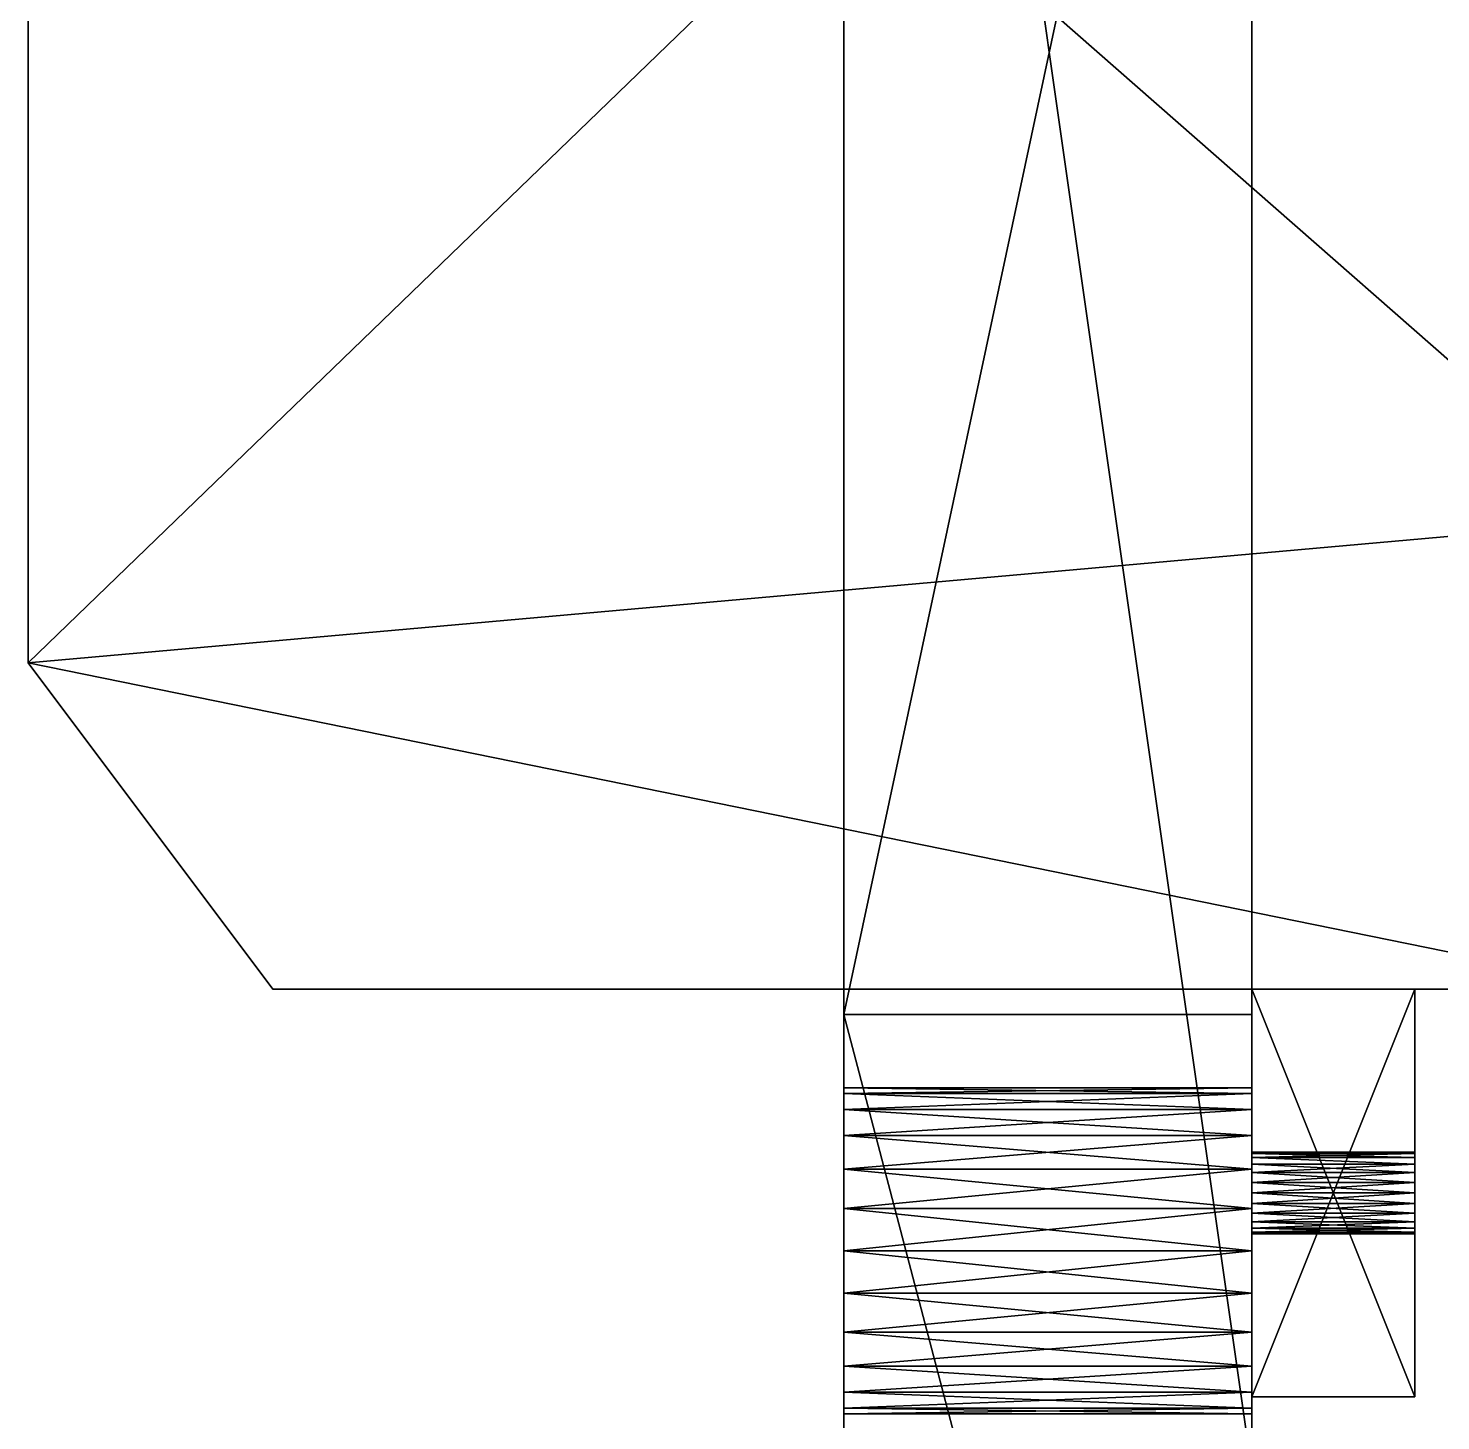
# Model space of a CAD drawing. Extents: x -57 to 38, y -43 to 121.
# Drawn here: x -56.72 to -39.4, y 86.4 to 103.48 of the extents above; entities that cross this region are included whole.
import ezdxf

# ---------------------------------------------------------------- set-up
doc = ezdxf.new("R2010")
doc.units = 0
doc.header["$LTSCALE"] = 25.4
doc.layers.get('0').update_dxf_attribs({"color": 13, "linetype": 'CONTINUOUS'})

# ---------------------------------------------------------------- blocks, each defined once
blk = doc.blocks.new('SERVO_MOTOR')
at = {"color": 0}
for p, q in [((9.35, 22.45, 28), (12, 22.45, 28)), ((9.35, 22.45, 28), (12, 22.45, 28)), ((12, 22.45, 33), (14, 22.45, 33)), ((12, 10.95, 33), (12, 22.45, 33)), ((12, 10.95, 28), (12, 22.45, 28)), ((12, 10.95, 33), (12, 22.45, 33)), ((12, 22.45, 28), (12, 22.45, 33)), ((12, 10.95, 28), (12, 22.45, 28)), ((12, 22.45, 28), (12, 22.45, 33)), ((12, 22.45, 33), (14, 22.45, 33)), ((14, 22.45, 28), (14, 22.45, 33)), ((14, 22.45, 33), (14, 10.95, 33)), ((14, 22.45, 28), (14, 10.95, 28)), ((14, 22.45, 33), (14, 10.95, 33)), ((14, 22.45, 28), (26, 22.45, 28)), ((14, 22.45, 28), (14, 10.95, 28)), ((14, 22.45, 28), (14, 22.45, 33)), ((14, 22.45, 28), (26, 22.45, 28)), ((26, 10.95, 28), (26, 22.45, 28)), ((26, 22.45, 28), (29, 22.45, 24)), ((26, 22.45, 28), (29, 22.45, 24)), ((26, 10.95, 28), (26, 22.45, 28)), ((29, 22.45, 24), (29, 22.45, 5)), ((29, 10.95, 24), (29, 22.45, 24)), ((29, 22.45, 24), (29, 22.45, 5)), ((29, 10.95, 24), (29, 22.45, 24)), ((14, 17.2, 30.5), (12, 17.2, 30.5)), ((14, 17.2, 30.5), (12, 17.2, 30.5)), ((14, 17.183, 30.629), (12, 17.183, 30.629)), ((14, 17.183, 30.371), (12, 17.183, 30.371)), ((14, 17.183, 30.371), (12, 17.183, 30.371)), ((14, 17.183, 30.629), (12, 17.183, 30.629)), ((14, 17.133, 30.25), (12, 17.133, 30.25)), ((14, 17.133, 30.75), (12, 17.133, 30.75)), ((14, 17.133, 30.75), (12, 17.133, 30.75)), ((14, 17.133, 30.25), (12, 17.133, 30.25)), ((14, 17.054, 30.146), (12, 17.054, 30.146)), ((14, 17.054, 30.854), (12, 17.054, 30.854)), ((14, 17.054, 30.854), (12, 17.054, 30.854)), ((14, 17.054, 30.146), (12, 17.054, 30.146)), ((14, 16.95, 30.933), (12, 16.95, 30.933)), ((14, 16.95, 30.933), (12, 16.95, 30.933)), ((14, 16.95, 30.067), (12, 16.95, 30.067)), ((14, 16.95, 30.067), (12, 16.95, 30.067)), ((14, 16.829, 30.983), (12, 16.829, 30.983)), ((14, 16.829, 30.017), (12, 16.829, 30.017)), ((14, 16.829, 30.017), (12, 16.829, 30.017)), ((14, 16.829, 30.983), (12, 16.829, 30.983)), ((14, 16.7, 30), (12, 16.7, 30)), ((14, 16.7, 30), (12, 16.7, 30)), ((14, 16.7, 31), (12, 16.7, 31)), ((14, 16.7, 31), (12, 16.7, 31)), ((14, 16.571, 30.017), (12, 16.571, 30.017)), ((14, 16.571, 30.017), (12, 16.571, 30.017)), ((14, 16.571, 30.983), (12, 16.571, 30.983)), ((14, 16.571, 30.983), (12, 16.571, 30.983)), ((14, 16.45, 30.067), (12, 16.45, 30.067)), ((14, 16.45, 30.067), (12, 16.45, 30.067)), ((14, 16.45, 30.933), (12, 16.45, 30.933)), ((14, 16.45, 30.933), (12, 16.45, 30.933)), ((14, 16.346, 30.854), (12, 16.346, 30.854)), ((14, 16.346, 30.146), (12, 16.346, 30.146)), ((14, 16.346, 30.146), (12, 16.346, 30.146)), ((14, 16.346, 30.854), (12, 16.346, 30.854)), ((14, 16.267, 30.75), (12, 16.267, 30.75)), ((14, 16.267, 30.75), (12, 16.267, 30.75)), ((14, 16.267, 30.25), (12, 16.267, 30.25)), ((14, 16.267, 30.25), (12, 16.267, 30.25)), ((14, 16.217, 30.629), (12, 16.217, 30.629)), ((14, 16.217, 30.371), (12, 16.217, 30.371)), ((14, 16.217, 30.371), (12, 16.217, 30.371)), ((14, 16.217, 30.629), (12, 16.217, 30.629)), ((14, 16.2, 30.5), (12, 16.2, 30.5)), ((14, 16.2, 30.5), (12, 16.2, 30.5)), ((12, 10.95, 28), (9.35, 10.95, 28)), ((12, 10.95, 28), (9.35, 10.95, 28)), ((14, 10.95, 33), (12, 10.95, 33)), ((12, 10.95, 28), (12, 10.95, 33)), ((14, 10.95, 33), (12, 10.95, 33)), ((12, 10.95, 28), (12, 10.95, 33)), ((14, 10.95, 28), (14, 10.95, 33)), ((26, 10.95, 28), (14, 10.95, 28)), ((26, 10.95, 28), (14, 10.95, 28)), ((14, 10.95, 28), (14, 10.95, 33)), ((26, 10.95, 28), (29, 10.95, 24)), ((26, 10.95, 28), (29, 10.95, 24)), ((29, 10.95, 24), (29, 10.95, 5)), ((29, 10.95, 24), (29, 10.95, 5))]:
    blk.add_line(p, q, dxfattribs=at)
at = {"color": 250, "extrusion": (-1, 1.80478e-13, 0)}
blk.add_circle((-16.7, 30.5, -14), 0.5, dxfattribs=at)
blk.add_circle((-16.7, 30.5, -14), 0.5, dxfattribs=at)
blk.add_circle((-16.7, 30.5, -14), 0.5, dxfattribs=at)
blk.add_circle((-16.7, 30.5, -14), 0.5, dxfattribs=at)
blk.add_circle((-16.7, 30.5, -14), 0.5, dxfattribs=at)
blk.add_circle((-16.7, 30.5, -14), 0.5, dxfattribs=at)
blk.add_circle((-16.7, 30.5, -14), 0.5, dxfattribs=at)
blk.add_circle((-16.7, 30.5, -14), 0.5, dxfattribs=at)
blk.add_circle((-16.7, 30.5, -14), 0.5, dxfattribs=at)
blk.add_circle((-16.7, 30.5, -14), 0.5, dxfattribs=at)
blk.add_circle((-16.7, 30.5, -14), 0.5, dxfattribs=at)
blk.add_circle((-16.7, 30.5, -14), 0.5, dxfattribs=at)
blk.add_circle((-16.7, 30.5, -14), 0.5, dxfattribs=at)
blk.add_circle((-16.7, 30.5, -14), 0.5, dxfattribs=at)
blk.add_circle((-16.7, 30.5, -14), 0.5, dxfattribs=at)
blk.add_circle((-16.7, 30.5, -14), 0.5, dxfattribs=at)
blk.add_circle((-16.7, 30.5, -14), 0.5, dxfattribs=at)
blk.add_circle((-16.7, 30.5, -14), 0.5, dxfattribs=at)
blk.add_circle((-16.7, 30.5, -14), 0.5, dxfattribs=at)
blk.add_circle((-16.7, 30.5, -14), 0.5, dxfattribs=at)
blk.add_circle((-16.7, 30.5, -14), 0.5, dxfattribs=at)
blk.add_circle((-16.7, 30.5, -14), 0.5, dxfattribs=at)
blk.add_circle((-16.7, 30.5, -14), 0.5, dxfattribs=at)
blk.add_circle((-16.7, 30.5, -14), 0.5, dxfattribs=at)
blk.add_circle((-16.7, 30.5, -14), 0.5, dxfattribs=at)
at = {"color": 250, "extrusion": (-1, -1.80478e-13, 0)}
blk.add_arc((-16.7, 30.5, -12), 0.5, 180, 0, dxfattribs=at)
blk.add_arc((-16.7, 30.5, -12), 0.5, 180, 0, dxfattribs=at)
blk.add_arc((-16.7, 30.5, -12), 0.5, 180, 0, dxfattribs=at)
blk.add_arc((-16.7, 30.5, -12), 0.5, 180, 0, dxfattribs=at)
blk.add_arc((-16.7, 30.5, -12), 0.5, 180, 0, dxfattribs=at)
blk.add_arc((-16.7, 30.5, -12), 0.5, 180, 0, dxfattribs=at)
blk.add_arc((-16.7, 30.5, -12), 0.5, 180, 0, dxfattribs=at)
blk.add_arc((-16.7, 30.5, -12), 0.5, 180, 0, dxfattribs=at)
blk.add_arc((-16.7, 30.5, -12), 0.5, 180, 0, dxfattribs=at)
blk.add_arc((-16.7, 30.5, -12), 0.5, 180, 0, dxfattribs=at)
blk.add_arc((-16.7, 30.5, -12), 0.5, 180, 0, dxfattribs=at)
blk.add_arc((-16.7, 30.5, -12), 0.5, 180, 0, dxfattribs=at)
blk.add_arc((-16.7, 30.5, -12), 0.5, 180, 0, dxfattribs=at)
blk.add_arc((-16.7, 30.5, -12), 0.5, 180, 0, dxfattribs=at)
at = {"color": 250, "extrusion": (-1, 0, 0)}
blk.add_arc((-16.7, 30.5, -12), 0.5, 0, 180, dxfattribs=at)
blk.add_arc((-16.7, 30.5, -12), 0.5, 0, 180, dxfattribs=at)
blk.add_arc((-16.7, 30.5, -12), 0.5, 0, 180, dxfattribs=at)
blk.add_arc((-16.7, 30.5, -12), 0.5, 0, 180, dxfattribs=at)
blk.add_arc((-16.7, 30.5, -12), 0.5, 0, 180, dxfattribs=at)
blk.add_arc((-16.7, 30.5, -12), 0.5, 0, 180, dxfattribs=at)
blk.add_arc((-16.7, 30.5, -12), 0.5, 0, 180, dxfattribs=at)
blk.add_arc((-16.7, 30.5, -12), 0.5, 0, 180, dxfattribs=at)
blk.add_arc((-16.7, 30.5, -12), 0.5, 0, 180, dxfattribs=at)
blk.add_arc((-16.7, 30.5, -12), 0.5, 0, 180, dxfattribs=at)
blk.add_arc((-16.7, 30.5, -12), 0.5, 0, 180, dxfattribs=at)
blk.add_arc((-16.7, 30.5, -12), 0.5, 0, 180, dxfattribs=at)
blk.add_arc((-16.7, 30.5, -12), 0.5, 0, 180, dxfattribs=at)
at = {"color": 250}
mesh = blk.add_polyface(dxfattribs=at)
corners = [(12, 10.95, 28), (9.35, 16.7, 28), (9.35, 10.95, 28), (9.35, 22.45, 28), (12, 22.45, 28)]
mesh.append_faces([[corners[k] for k in face] for face in [(0, 1, 2), (3, 0, 4)]], dxfattribs={"vtx0": -1, "color": 250})
mesh.append_faces([[corners[k] for k in face] for face in [(1, 0, 3)]], dxfattribs={"vtx0": -1, "vtx1": -1, "color": 250})
mesh = blk.add_polyface(dxfattribs=at)
corners = [(12, 22.45, 33), (14, 22.45, 28), (12, 22.45, 28), (14, 22.45, 33), (12, 22.45, 5), (14, 22.45), (12, 22.45), (14, 22.45, 5), (9.35, 22.45, 5), (29, 22.45, 5), (9.35, 22.45, 22.25), (29, 22.45, 24), (9.35, 22.45, 28), (26, 22.45, 28)]
mesh.append_faces([[corners[k] for k in face] for face in [(1, 0, 3), (4, 5, 6)]], dxfattribs={"vtx0": -1, "color": 250})
mesh.append_faces([[corners[k] for k in face] for face in [(0, 1, 2), (5, 4, 7), (7, 8, 9), (9, 10, 11), (11, 12, 13), (13, 2, 1)]], dxfattribs={"vtx0": -1, "vtx1": -1, "color": 250})
mesh.append_faces([[corners[k] for k in face] for face in [(7, 4, 8), (9, 8, 10), (11, 10, 12), (13, 12, 2)]], dxfattribs={"vtx0": -1, "vtx2": -1, "color": 250})
mesh = blk.add_polyface(dxfattribs=at)
corners = [(14, 10.95, 33), (12, 22.45, 33), (12, 10.95, 33), (14, 22.45, 33)]
mesh.append_faces([[corners[k] for k in face] for face in [(0, 1, 2), (1, 0, 3)]], dxfattribs={"vtx0": -1, "color": 250})
mesh = blk.add_polyface(dxfattribs=at)
corners = [(12, 10.95, 33), (12, 16.45, 30.933), (12, 10.95, 28), (12, 16.571, 30.983), (12, 22.45, 33), (12, 16.346, 30.854), (12, 16.267, 30.75), (12, 16.217, 30.629), (12, 16.2, 30.5), (12, 16.7, 31), (12, 16.829, 30.983), (12, 16.95, 30.933), (12, 17.054, 30.854), (12, 17.133, 30.75), (12, 17.183, 30.629), (12, 17.2, 30.5), (12, 16.571, 30.017), (12, 22.45, 28), (12, 16.45, 30.067), (12, 16.346, 30.146), (12, 16.267, 30.25), (12, 16.217, 30.371), (12, 16.7, 30), (12, 16.829, 30.017), (12, 16.95, 30.067), (12, 17.054, 30.146), (12, 17.133, 30.25), (12, 17.183, 30.371)]
mesh.append_faces([[corners[k] for k in face] for face in [(0, 1, 2), (1, 0, 3), (3, 4, 9), (9, 4, 10), (10, 4, 11), (11, 4, 12), (12, 4, 13), (13, 4, 14), (14, 4, 15), (2, 16, 17), (16, 2, 18), (18, 2, 19), (19, 2, 20), (20, 2, 21), (21, 2, 8), (17, 15, 4)]], dxfattribs={"vtx0": -1, "vtx1": -1, "color": 250})
mesh.append_faces([[corners[k] for k in face] for face in [(3, 0, 4), (2, 1, 5), (2, 5, 6), (2, 6, 7), (2, 7, 8), (17, 16, 22), (17, 22, 23), (17, 23, 24), (17, 24, 25), (17, 25, 26), (17, 26, 27), (17, 27, 15)]], dxfattribs={"vtx0": -1, "vtx2": -1, "color": 250})
mesh = blk.add_polyface(dxfattribs=at)
corners = [(14, 10.95, 28), (14, 16.45, 30.067), (14, 10.95, 33), (14, 16.571, 30.017), (14, 22.45, 28), (14, 16.346, 30.146), (14, 16.267, 30.25), (14, 16.217, 30.371), (14, 16.2, 30.5), (14, 16.7, 30), (14, 16.829, 30.017), (14, 16.95, 30.067), (14, 17.054, 30.146), (14, 17.133, 30.25), (14, 17.183, 30.371), (14, 17.2, 30.5), (14, 16.571, 30.983), (14, 22.45, 33), (14, 16.45, 30.933), (14, 16.346, 30.854), (14, 16.267, 30.75), (14, 16.217, 30.629), (14, 16.7, 31), (14, 16.829, 30.983), (14, 16.95, 30.933), (14, 17.054, 30.854), (14, 17.133, 30.75), (14, 17.183, 30.629)]
mesh.append_faces([[corners[k] for k in face] for face in [(0, 1, 2), (1, 0, 3), (3, 4, 9), (9, 4, 10), (10, 4, 11), (11, 4, 12), (12, 4, 13), (13, 4, 14), (14, 4, 15), (2, 16, 17), (16, 2, 18), (18, 2, 19), (19, 2, 20), (20, 2, 21), (21, 2, 8), (17, 15, 4)]], dxfattribs={"vtx0": -1, "vtx1": -1, "color": 250})
mesh.append_faces([[corners[k] for k in face] for face in [(3, 0, 4), (2, 1, 5), (2, 5, 6), (2, 6, 7), (2, 7, 8), (17, 16, 22), (17, 22, 23), (17, 23, 24), (17, 24, 25), (17, 25, 26), (17, 26, 27), (17, 27, 15)]], dxfattribs={"vtx0": -1, "vtx2": -1, "color": 250})
mesh = blk.add_polyface(dxfattribs=at)
corners = [(14, 10.95, 28), (26, 22.45, 28), (14, 22.45, 28), (26, 10.95, 28)]
mesh.append_faces([[corners[k] for k in face] for face in [(0, 1, 2), (1, 0, 3)]], dxfattribs={"vtx0": -1, "color": 250})
mesh = blk.add_polyface(dxfattribs=at)
corners = [(29, 22.45, 24), (26, 10.95, 28), (29, 10.95, 24), (26, 22.45, 28)]
mesh.append_faces([[corners[k] for k in face] for face in [(0, 1, 2), (1, 0, 3)]], dxfattribs={"vtx0": -1, "color": 250})
mesh = blk.add_polyface(dxfattribs=at)
corners = [(29, 22.45, 5), (29, 10.95, 24), (29, 10.95, 5), (29, 22.45, 24)]
mesh.append_faces([[corners[k] for k in face] for face in [(0, 1, 2), (1, 0, 3)]], dxfattribs={"vtx0": -1, "color": 250})
mesh = blk.add_polyface(dxfattribs=at)
corners = [(14, 17.2, 30.5), (12, 17.183, 30.371), (14, 17.183, 30.371), (12, 17.2, 30.5)]
mesh.append_faces([[corners[k] for k in face] for face in [(0, 1, 2), (1, 0, 3)]], dxfattribs={"vtx0": -1, "color": 250})
mesh = blk.add_polyface(dxfattribs=at)
corners = [(14, 17.183, 30.629), (12, 17.2, 30.5), (14, 17.2, 30.5), (12, 17.183, 30.629)]
mesh.append_faces([[corners[k] for k in face] for face in [(0, 1, 2), (1, 0, 3)]], dxfattribs={"vtx0": -1, "color": 250})
mesh = blk.add_polyface(dxfattribs=at)
corners = [(14, 17.133, 30.75), (12, 17.183, 30.629), (14, 17.183, 30.629), (12, 17.133, 30.75)]
mesh.append_faces([[corners[k] for k in face] for face in [(0, 1, 2), (1, 0, 3)]], dxfattribs={"vtx0": -1, "color": 250})
mesh = blk.add_polyface(dxfattribs=at)
corners = [(14, 17.183, 30.371), (12, 17.133, 30.25), (14, 17.133, 30.25), (12, 17.183, 30.371)]
mesh.append_faces([[corners[k] for k in face] for face in [(0, 1, 2), (1, 0, 3)]], dxfattribs={"vtx0": -1, "color": 250})
mesh = blk.add_polyface(dxfattribs=at)
corners = [(14, 17.133, 30.25), (12, 17.054, 30.146), (14, 17.054, 30.146), (12, 17.133, 30.25)]
mesh.append_faces([[corners[k] for k in face] for face in [(0, 1, 2), (1, 0, 3)]], dxfattribs={"vtx0": -1, "color": 250})
mesh = blk.add_polyface(dxfattribs=at)
corners = [(14, 17.054, 30.854), (12, 17.133, 30.75), (14, 17.133, 30.75), (12, 17.054, 30.854)]
mesh.append_faces([[corners[k] for k in face] for face in [(0, 1, 2), (1, 0, 3)]], dxfattribs={"vtx0": -1, "color": 250})
mesh = blk.add_polyface(dxfattribs=at)
corners = [(14, 17.054, 30.854), (12, 16.95, 30.933), (12, 17.054, 30.854), (14, 16.95, 30.933)]
mesh.append_faces([[corners[k] for k in face] for face in [(0, 1, 2), (1, 0, 3)]], dxfattribs={"vtx0": -1, "color": 250})
mesh = blk.add_polyface(dxfattribs=at)
corners = [(14, 16.95, 30.067), (12, 17.054, 30.146), (12, 16.95, 30.067), (14, 17.054, 30.146)]
mesh.append_faces([[corners[k] for k in face] for face in [(0, 1, 2), (1, 0, 3)]], dxfattribs={"vtx0": -1, "color": 250})
mesh = blk.add_polyface(dxfattribs=at)
corners = [(12, 16.95, 30.933), (14, 16.829, 30.983), (12, 16.829, 30.983), (14, 16.95, 30.933)]
mesh.append_faces([[corners[k] for k in face] for face in [(0, 1, 2), (1, 0, 3)]], dxfattribs={"vtx0": -1, "color": 250})
mesh = blk.add_polyface(dxfattribs=at)
corners = [(14, 16.829, 30.017), (12, 16.95, 30.067), (12, 16.829, 30.017), (14, 16.95, 30.067)]
mesh.append_faces([[corners[k] for k in face] for face in [(0, 1, 2), (1, 0, 3)]], dxfattribs={"vtx0": -1, "color": 250})
mesh = blk.add_polyface(dxfattribs=at)
corners = [(12, 16.7, 30), (14, 16.829, 30.017), (12, 16.829, 30.017), (14, 16.7, 30)]
mesh.append_faces([[corners[k] for k in face] for face in [(0, 1, 2), (1, 0, 3)]], dxfattribs={"vtx0": -1, "color": 250})
mesh = blk.add_polyface(dxfattribs=at)
corners = [(14, 16.829, 30.983), (12, 16.7, 31), (12, 16.829, 30.983), (14, 16.7, 31)]
mesh.append_faces([[corners[k] for k in face] for face in [(0, 1, 2), (1, 0, 3)]], dxfattribs={"vtx0": -1, "color": 250})
mesh = blk.add_polyface(dxfattribs=at)
corners = [(14, 16.571, 30.017), (12, 16.7, 30), (12, 16.571, 30.017), (14, 16.7, 30)]
mesh.append_faces([[corners[k] for k in face] for face in [(0, 1, 2), (1, 0, 3)]], dxfattribs={"vtx0": -1, "color": 250})
mesh = blk.add_polyface(dxfattribs=at)
corners = [(12, 16.7, 31), (14, 16.571, 30.983), (12, 16.571, 30.983), (14, 16.7, 31)]
mesh.append_faces([[corners[k] for k in face] for face in [(0, 1, 2), (1, 0, 3)]], dxfattribs={"vtx0": -1, "color": 250})
mesh = blk.add_polyface(dxfattribs=at)
corners = [(14, 16.45, 30.067), (12, 16.571, 30.017), (12, 16.45, 30.067), (14, 16.571, 30.017)]
mesh.append_faces([[corners[k] for k in face] for face in [(0, 1, 2), (1, 0, 3)]], dxfattribs={"vtx0": -1, "color": 250})
mesh = blk.add_polyface(dxfattribs=at)
corners = [(12, 16.571, 30.983), (14, 16.45, 30.933), (12, 16.45, 30.933), (14, 16.571, 30.983)]
mesh.append_faces([[corners[k] for k in face] for face in [(0, 1, 2), (1, 0, 3)]], dxfattribs={"vtx0": -1, "color": 250})
mesh = blk.add_polyface(dxfattribs=at)
corners = [(12, 16.346, 30.146), (14, 16.45, 30.067), (12, 16.45, 30.067), (14, 16.346, 30.146)]
mesh.append_faces([[corners[k] for k in face] for face in [(0, 1, 2), (1, 0, 3)]], dxfattribs={"vtx0": -1, "color": 250})
mesh = blk.add_polyface(dxfattribs=at)
corners = [(14, 16.45, 30.933), (12, 16.346, 30.854), (12, 16.45, 30.933), (14, 16.346, 30.854)]
mesh.append_faces([[corners[k] for k in face] for face in [(0, 1, 2), (1, 0, 3)]], dxfattribs={"vtx0": -1, "color": 250})
mesh = blk.add_polyface(dxfattribs=at)
corners = [(12, 16.346, 30.854), (14, 16.267, 30.75), (12, 16.267, 30.75), (14, 16.346, 30.854)]
mesh.append_faces([[corners[k] for k in face] for face in [(0, 1, 2), (1, 0, 3)]], dxfattribs={"vtx0": -1, "color": 250})
mesh = blk.add_polyface(dxfattribs=at)
corners = [(12, 16.267, 30.25), (14, 16.346, 30.146), (12, 16.346, 30.146), (14, 16.267, 30.25)]
mesh.append_faces([[corners[k] for k in face] for face in [(0, 1, 2), (1, 0, 3)]], dxfattribs={"vtx0": -1, "color": 250})
mesh = blk.add_polyface(dxfattribs=at)
corners = [(12, 16.267, 30.75), (14, 16.217, 30.629), (12, 16.217, 30.629), (14, 16.267, 30.75)]
mesh.append_faces([[corners[k] for k in face] for face in [(0, 1, 2), (1, 0, 3)]], dxfattribs={"vtx0": -1, "color": 250})
mesh = blk.add_polyface(dxfattribs=at)
corners = [(12, 16.217, 30.371), (14, 16.267, 30.25), (12, 16.267, 30.25), (14, 16.217, 30.371)]
mesh.append_faces([[corners[k] for k in face] for face in [(0, 1, 2), (1, 0, 3)]], dxfattribs={"vtx0": -1, "color": 250})
mesh = blk.add_polyface(dxfattribs=at)
corners = [(12, 16.2, 30.5), (14, 16.217, 30.371), (12, 16.217, 30.371), (14, 16.2, 30.5)]
mesh.append_faces([[corners[k] for k in face] for face in [(0, 1, 2), (1, 0, 3)]], dxfattribs={"vtx0": -1, "color": 250})
mesh = blk.add_polyface(dxfattribs=at)
corners = [(12, 16.217, 30.629), (14, 16.2, 30.5), (12, 16.2, 30.5), (14, 16.217, 30.629)]
mesh.append_faces([[corners[k] for k in face] for face in [(0, 1, 2), (1, 0, 3)]], dxfattribs={"vtx0": -1, "color": 250})
mesh = blk.add_polyface(dxfattribs=at)
corners = [(14, 10.95, 33), (12, 10.95, 28), (14, 10.95, 28), (12, 10.95, 33), (14, 10.95, 5), (12, 10.95), (14, 10.95), (12, 10.95, 5), (29, 10.95, 5), (9.35, 10.95, 5), (29, 10.95, 24), (9.35, 10.95, 22.25), (9.35, 10.95, 28), (26, 10.95, 28)]
mesh.append_faces([[corners[k] for k in face] for face in [(1, 0, 3), (4, 5, 6)]], dxfattribs={"vtx0": -1, "color": 250})
mesh.append_faces([[corners[k] for k in face] for face in [(0, 1, 2), (5, 4, 7), (7, 8, 9), (9, 10, 11), (11, 10, 12), (12, 2, 1)]], dxfattribs={"vtx0": -1, "vtx1": -1, "color": 250})
mesh.append_faces([[corners[k] for k in face] for face in [(7, 4, 8), (9, 8, 10), (12, 10, 13), (12, 13, 2)]], dxfattribs={"vtx0": -1, "vtx2": -1, "color": 250})
blk = doc.blocks.new('CELDA_BRAILLE')
at = {"color": 0}
for p, q in [((0, 42.492, 15), (0, 77.533, 15)), ((0, 42.492, 15), (0, 77.533, 15)), ((5, 42.492, 15), (5, 77.533, 15)), ((5, 42.492, 15), (5, 77.533, 15)), ((0, 48.092, 10), (0, 71.533, 10)), ((0, 48.092, 10), (0, 71.533, 10)), ((5, 48.092, 10), (5, 71.533, 10)), ((5, 48.092, 10), (5, 71.533, 10)), ((0, 48.092), (0, 29.042)), ((0, 48.092), (5, 48.092)), ((0, 48.092), (0, 48.092, 10)), ((0, 48.092), (0, 29.042)), ((0, 48.092, 10), (5, 48.092, 10)), ((0, 48.092), (5, 48.092)), ((0, 48.092), (0, 48.092, 10)), ((0, 48.092, 10), (5, 48.092, 10)), ((5, 48.092), (5, 42.492)), ((5, 48.092), (5, 48.092, 10)), ((5, 48.092), (5, 42.492)), ((5, 48.092), (5, 48.092, 10)), ((0, 47.192, 5), (5, 47.192, 5)), ((0, 47.192, 5), (5, 47.192, 5)), ((0, 47.123, 4.482), (5, 47.123, 4.482)), ((0, 47.123, 5.518), (5, 47.123, 5.518)), ((0, 47.123, 5.518), (5, 47.123, 5.518)), ((0, 47.123, 4.482), (5, 47.123, 4.482)), ((0, 46.924, 6), (5, 46.924, 6)), ((0, 46.924, 4), (5, 46.924, 4)), ((0, 46.924, 4), (5, 46.924, 4)), ((0, 46.924, 6), (5, 46.924, 6)), ((0, 46.606, 6.414), (5, 46.606, 6.414)), ((0, 46.606, 6.414), (5, 46.606, 6.414)), ((0, 46.606, 3.586), (5, 46.606, 3.586)), ((0, 46.606, 3.586), (5, 46.606, 3.586)), ((0, 46.192, 6.732), (5, 46.192, 6.732)), ((0, 46.192, 3.268), (5, 46.192, 3.268)), ((0, 46.192, 3.268), (5, 46.192, 3.268)), ((0, 46.192, 6.732), (5, 46.192, 6.732)), ((0, 45.709, 3.068), (5, 45.709, 3.068)), ((0, 45.709, 3.068), (5, 45.709, 3.068)), ((0, 45.709, 6.932), (5, 45.709, 6.932)), ((0, 45.709, 6.932), (5, 45.709, 6.932)), ((0, 45.192, 3), (5, 45.192, 3)), ((0, 45.192, 3), (5, 45.192, 3)), ((0, 45.192, 7), (5, 45.192, 7)), ((0, 45.192, 7), (5, 45.192, 7)), ((0, 44.674, 3.068), (5, 44.674, 3.068)), ((0, 44.674, 3.068), (5, 44.674, 3.068)), ((0, 44.674, 6.932), (5, 44.674, 6.932)), ((0, 44.674, 6.932), (5, 44.674, 6.932)), ((0, 44.192, 3.268), (5, 44.192, 3.268)), ((0, 44.192, 3.268), (5, 44.192, 3.268)), ((0, 44.192, 6.732), (5, 44.192, 6.732)), ((0, 44.192, 6.732), (5, 44.192, 6.732)), ((0, 43.777, 3.586), (5, 43.777, 3.586)), ((0, 43.777, 3.586), (5, 43.777, 3.586)), ((0, 43.777, 6.414), (5, 43.777, 6.414)), ((0, 43.777, 6.414), (5, 43.777, 6.414)), ((0, 43.46, 4), (5, 43.46, 4)), ((0, 43.46, 4), (5, 43.46, 4)), ((0, 43.46, 6), (5, 43.46, 6)), ((0, 43.46, 6), (5, 43.46, 6)), ((0, 43.26, 4.482), (5, 43.26, 4.482)), ((0, 43.26, 4.482), (5, 43.26, 4.482)), ((0, 43.26, 5.518), (5, 43.26, 5.518)), ((0, 43.26, 5.518), (5, 43.26, 5.518)), ((0, 43.192, 5), (5, 43.192, 5)), ((0, 43.192, 5), (5, 43.192, 5))]:
    blk.add_line(p, q, dxfattribs=at)
at = {"color": 0, "extrusion": (1, 0, 0)}
for centre in [(45.192, 5), (45.192, 5), (45.192, 5), (45.192, 5), (45.192, 5), (45.192, 5), (45.192, 5), (45.192, 5), (45.192, 5), (45.192, 5), (45.192, 5), (45.192, 5), (45.192, 5), (45.192, 5), (45.192, 5), (45.192, 5), (45.192, 5), (45.192, 5), (45.192, 5), (45.192, 5), (45.192, 5), (45.192, 5), (45.192, 5), (45.192, 5), (45.192, 5), (45.192, 5, 5), (45.192, 5, 5), (45.192, 5, 5), (45.192, 5, 5), (45.192, 5, 5), (45.192, 5, 5), (45.192, 5, 5), (45.192, 5, 5), (45.192, 5, 5), (45.192, 5, 5), (45.192, 5, 5), (45.192, 5, 5), (45.192, 5, 5), (45.192, 5, 5), (45.192, 5, 5), (45.192, 5, 5), (45.192, 5, 5), (45.192, 5, 5), (45.192, 5, 5), (45.192, 5, 5), (45.192, 5, 5), (45.192, 5, 5), (45.192, 5, 5), (45.192, 5, 5), (45.192, 5, 5)]:
    blk.add_circle(centre, 2, dxfattribs=at)
at = {"color": 0}
mesh = blk.add_polyface(dxfattribs=at)
corners = [(0, 42.492, 15), (0, 43.26, 5.518), (0, 43.192, 5), (0, 43.46, 6), (0, 43.777, 6.414), (0, 48.092, 10), (0, 77.533, 15), (0, 44.192, 6.732), (0, 44.674, 6.932), (0, 45.192, 7), (0, 45.709, 6.932), (0, 46.192, 6.732), (0, 46.606, 6.414), (0, 46.924, 6), (0, 47.123, 5.518), (0, 47.192, 5), (0, 71.533, 10), (0, 72.801, 6), (0, 72.601, 5.518), (0, 71.533), (0, 72.533, 5), (0, 73.119, 6.414), (0, 73.533, 6.732), (0, 74.016, 6.932), (0, 74.533, 7), (0, 75.051, 6.932), (0, 75.533, 6.732), (0, 75.947, 6.414), (0, 76.265, 6), (0, 76.465, 5.518), (0, 76.533, 5), (0, 73.119, 3.586), (0, 77.533), (0, 72.801, 4), (0, 72.601, 4.482), (0, 73.533, 3.268), (0, 74.016, 3.068), (0, 74.533, 3), (0, 75.051, 3.068), (0, 75.533, 3.268), (0, 75.947, 3.586), (0, 76.265, 4), (0, 76.465, 4.482), (0, 0), (0, 1.286, 3.586), (0, 5.6), (0, 0.968, 4), (0, 0.768, 4.482), (0, 0.7, 5), (0, 1.7, 3.268), (0, 2.182, 3.068), (0, 2.7, 3), (0, 3.218, 3.068), (0, 3.7, 3.268), (0, 4.114, 3.586), (0, 4.432, 4), (0, 4.632, 4.482), (0, 4.7, 5), (0, 5.6, 10), (0, 0, 15), (0, 0.768, 5.518), (0, 0.968, 6), (0, 1.286, 6.414), (0, 35.042, 15), (0, 1.7, 6.732), (0, 2.182, 6.932), (0, 2.7, 7), (0, 3.218, 6.932), (0, 3.7, 6.732), (0, 4.114, 6.414), (0, 4.432, 6), (0, 4.632, 5.518), (0, 29.042, 10), (0, 30.31, 5.919), (0, 30.11, 5.437), (0, 29.042), (0, 30.042, 4.919), (0, 30.627, 6.333), (0, 31.042, 6.651), (0, 31.524, 6.851), (0, 32.042, 6.919), (0, 32.559, 6.851), (0, 33.042, 6.651), (0, 33.456, 6.333), (0, 33.774, 5.919), (0, 33.973, 5.437), (0, 34.042, 4.919), (0, 42.492, 30), (0, 35.042, 30), (0, 31.524, 2.987), (0, 48.092), (0, 31.042, 3.187), (0, 30.627, 3.505), (0, 30.31, 3.919), (0, 30.11, 4.401), (0, 32.042, 2.919), (0, 32.559, 2.987), (0, 33.042, 3.187), (0, 33.456, 3.505), (0, 33.774, 3.919), (0, 33.973, 4.401), (0, 43.777, 3.586), (0, 43.46, 4), (0, 43.26, 4.482), (0, 44.192, 3.268), (0, 44.674, 3.068), (0, 45.192, 3), (0, 45.709, 3.068), (0, 46.192, 3.268), (0, 46.606, 3.586), (0, 46.924, 4), (0, 47.123, 4.482)]
mesh.append_faces([[corners[k] for k in face] for face in [(87, 63, 88)]], dxfattribs={"vtx0": -1, "color": 0})
mesh.append_faces([[corners[k] for k in face] for face in [(1, 0, 3), (3, 0, 4), (4, 5, 7), (7, 5, 8), (8, 5, 9), (9, 5, 10), (10, 5, 11), (11, 5, 12), (12, 5, 13), (13, 5, 14), (14, 5, 15), (5, 6, 16), (16, 18, 19), (17, 6, 21), (21, 6, 22), (22, 6, 23), (23, 6, 24), (24, 6, 25), (25, 6, 26), (26, 6, 27), (27, 6, 28), (28, 6, 29), (29, 6, 30), (19, 31, 32), (31, 19, 33), (33, 19, 34), (34, 19, 20), (32, 30, 6), (43, 44, 45), (44, 43, 46), (46, 43, 47), (47, 43, 48), (45, 57, 58), (59, 60, 43), (60, 59, 61), (61, 59, 62), (62, 58, 64), (64, 58, 65), (65, 58, 66), (66, 58, 67), (67, 58, 68), (68, 58, 69), (69, 58, 70), (70, 58, 71), (71, 58, 57), (58, 63, 72), (72, 74, 75), (73, 63, 77), (77, 63, 78), (78, 63, 79), (79, 63, 80), (80, 63, 81), (81, 63, 82), (82, 63, 83), (83, 63, 84), (84, 63, 85), (85, 63, 86), (75, 89, 90), (89, 75, 91), (91, 75, 92), (92, 75, 93), (93, 75, 94), (94, 75, 76), (101, 86, 102), (102, 63, 103), (103, 63, 2), (0, 63, 87), (90, 15, 5)]], dxfattribs={"vtx0": -1, "vtx1": -1, "color": 0})
mesh.append_faces([[corners[k] for k in face] for face in [(4, 0, 5), (16, 6, 17), (62, 59, 58), (72, 63, 73), (90, 86, 101), (102, 86, 63), (2, 63, 0)]], dxfattribs={"vtx0": -1, "vtx1": -1, "vtx2": -1, "color": 0})
mesh.append_faces([[corners[k] for k in face] for face in [(0, 1, 2), (5, 0, 6), (16, 17, 18), (19, 18, 20), (32, 31, 35), (32, 35, 36), (32, 36, 37), (32, 37, 38), (32, 38, 39), (32, 39, 40), (32, 40, 41), (32, 41, 42), (32, 42, 30), (45, 44, 49), (45, 49, 50), (45, 50, 51), (45, 51, 52), (45, 52, 53), (45, 53, 54), (45, 54, 55), (45, 55, 56), (45, 56, 57), (58, 59, 63), (43, 60, 48), (72, 73, 74), (75, 74, 76), (90, 89, 95), (90, 95, 96), (90, 96, 97), (90, 97, 98), (90, 98, 99), (90, 99, 100), (90, 100, 86), (90, 101, 104), (90, 104, 105), (90, 105, 106), (90, 106, 107), (90, 107, 108), (90, 108, 109), (90, 109, 110), (90, 110, 111), (90, 111, 15)]], dxfattribs={"vtx0": -1, "vtx2": -1, "color": 0})
mesh = blk.add_polyface(dxfattribs=at)
corners = [(5, 42.492, 15), (0, 77.533, 15), (0, 42.492, 15), (5, 77.533, 15)]
mesh.append_faces([[corners[k] for k in face] for face in [(0, 1, 2), (1, 0, 3)]], dxfattribs={"vtx0": -1, "color": 0})
mesh = blk.add_polyface(dxfattribs=at)
corners = [(5, 42.492), (5, 43.192, 5), (5, 42.492, 15), (5, 43.26, 4.482), (5, 43.46, 4), (5, 43.777, 3.586), (5, 48.092), (5, 44.192, 3.268), (5, 44.674, 3.068), (5, 45.192, 3), (5, 45.709, 3.068), (5, 46.192, 3.268), (5, 46.606, 3.586), (5, 46.924, 4), (5, 47.123, 4.482), (5, 47.192, 5), (5, 71.533), (5, 72.601, 4.482), (5, 71.533, 10), (5, 72.801, 4), (5, 73.119, 3.586), (5, 77.533), (5, 72.533, 5), (5, 73.533, 3.268), (5, 74.016, 3.068), (5, 74.533, 3), (5, 75.051, 3.068), (5, 75.533, 3.268), (5, 75.947, 3.586), (5, 76.265, 4), (5, 76.465, 4.482), (5, 76.533, 5), (5, 48.092, 10), (5, 77.533, 15), (5, 43.777, 6.414), (5, 43.46, 6), (5, 43.26, 5.518), (5, 44.192, 6.732), (5, 44.674, 6.932), (5, 45.192, 7), (5, 45.709, 6.932), (5, 46.192, 6.732), (5, 46.606, 6.414), (5, 46.924, 6), (5, 47.123, 5.518), (5, 72.801, 6), (5, 72.601, 5.518), (5, 73.119, 6.414), (5, 73.533, 6.732), (5, 74.016, 6.932), (5, 74.533, 7), (5, 75.051, 6.932), (5, 75.533, 6.732), (5, 75.947, 6.414), (5, 76.265, 6), (5, 76.465, 5.518)]
mesh.append_faces([[corners[k] for k in face] for face in [(0, 1, 2), (1, 0, 3), (3, 0, 4), (4, 0, 5), (5, 6, 7), (7, 6, 8), (8, 6, 9), (9, 6, 10), (10, 6, 11), (11, 6, 12), (12, 6, 13), (13, 6, 14), (14, 6, 15), (16, 17, 18), (17, 16, 19), (19, 16, 20), (20, 21, 23), (23, 21, 24), (24, 21, 25), (25, 21, 26), (26, 21, 27), (27, 21, 28), (28, 21, 29), (29, 21, 30), (30, 21, 31), (2, 32, 33), (34, 2, 35), (35, 2, 36), (36, 2, 1), (32, 15, 6), (45, 18, 46), (46, 18, 22), (33, 31, 21)]], dxfattribs={"vtx0": -1, "vtx1": -1, "color": 0})
mesh.append_faces([[corners[k] for k in face] for face in [(32, 2, 34), (33, 18, 45)]], dxfattribs={"vtx0": -1, "vtx1": -1, "vtx2": -1, "color": 0})
mesh.append_faces([[corners[k] for k in face] for face in [(5, 0, 6), (20, 16, 21), (18, 17, 22), (32, 34, 37), (32, 37, 38), (32, 38, 39), (32, 39, 40), (32, 40, 41), (32, 41, 42), (32, 42, 43), (32, 43, 44), (32, 44, 15), (33, 32, 18), (33, 45, 47), (33, 47, 48), (33, 48, 49), (33, 49, 50), (33, 50, 51), (33, 51, 52), (33, 52, 53), (33, 53, 54), (33, 54, 55), (33, 55, 31)]], dxfattribs={"vtx0": -1, "vtx2": -1, "color": 0})
mesh = blk.add_polyface(dxfattribs=at)
corners = [(5, 71.533, 10), (0, 48.092, 10), (0, 71.533, 10), (5, 48.092, 10)]
mesh.append_faces([[corners[k] for k in face] for face in [(0, 1, 2), (1, 0, 3)]], dxfattribs={"vtx0": -1, "color": 0})
mesh = blk.add_polyface(dxfattribs=at)
corners = [(55.87, 48.092), (50.87, 42.492), (50.87, 48.092), (50.87, 35.042), (50.87, 29.042), (55.87, 29.042), (5, 35.042), (5, 42.492), (0, 48.092), (5, 29.042), (0, 29.042), (5, 48.092)]
mesh.append_faces([[corners[k] for k in face] for face in [(0, 1, 2), (4, 0, 5), (8, 9, 10)]], dxfattribs={"vtx0": -1, "color": 0})
mesh.append_faces([[corners[k] for k in face] for face in [(3, 0, 4), (1, 6, 7), (6, 1, 3), (9, 7, 6)]], dxfattribs={"vtx0": -1, "vtx1": -1, "color": 0})
mesh.append_faces([[corners[k] for k in face] for face in [(1, 0, 3)]], dxfattribs={"vtx0": -1, "vtx1": -1, "vtx2": -1, "color": 0})
mesh.append_faces([[corners[k] for k in face] for face in [(9, 8, 11), (9, 11, 7)]], dxfattribs={"vtx0": -1, "vtx2": -1, "color": 0})
mesh = blk.add_polyface(dxfattribs=at)
corners = [(0, 48.092, 10), (5, 48.092), (0, 48.092), (5, 48.092, 10)]
mesh.append_faces([[corners[k] for k in face] for face in [(0, 1, 2), (1, 0, 3)]], dxfattribs={"vtx0": -1, "color": 0})
mesh = blk.add_polyface(dxfattribs=at)
corners = [(5, 47.123, 5.518), (0, 47.192, 5), (5, 47.192, 5), (0, 47.123, 5.518)]
mesh.append_faces([[corners[k] for k in face] for face in [(0, 1, 2), (1, 0, 3)]], dxfattribs={"vtx0": -1, "color": 0})
mesh = blk.add_polyface(dxfattribs=at)
corners = [(5, 47.192, 5), (0, 47.123, 4.482), (5, 47.123, 4.482), (0, 47.192, 5)]
mesh.append_faces([[corners[k] for k in face] for face in [(0, 1, 2), (1, 0, 3)]], dxfattribs={"vtx0": -1, "color": 0})
mesh = blk.add_polyface(dxfattribs=at)
corners = [(5, 47.123, 4.482), (0, 46.924, 4), (5, 46.924, 4), (0, 47.123, 4.482)]
mesh.append_faces([[corners[k] for k in face] for face in [(0, 1, 2), (1, 0, 3)]], dxfattribs={"vtx0": -1, "color": 0})
mesh = blk.add_polyface(dxfattribs=at)
corners = [(5, 46.924, 6), (0, 47.123, 5.518), (5, 47.123, 5.518), (0, 46.924, 6)]
mesh.append_faces([[corners[k] for k in face] for face in [(0, 1, 2), (1, 0, 3)]], dxfattribs={"vtx0": -1, "color": 0})
mesh = blk.add_polyface(dxfattribs=at)
corners = [(5, 46.606, 6.414), (0, 46.924, 6), (5, 46.924, 6), (0, 46.606, 6.414)]
mesh.append_faces([[corners[k] for k in face] for face in [(0, 1, 2), (1, 0, 3)]], dxfattribs={"vtx0": -1, "color": 0})
mesh = blk.add_polyface(dxfattribs=at)
corners = [(5, 46.924, 4), (0, 46.606, 3.586), (5, 46.606, 3.586), (0, 46.924, 4)]
mesh.append_faces([[corners[k] for k in face] for face in [(0, 1, 2), (1, 0, 3)]], dxfattribs={"vtx0": -1, "color": 0})
mesh = blk.add_polyface(dxfattribs=at)
corners = [(5, 46.606, 6.414), (0, 46.192, 6.732), (0, 46.606, 6.414), (5, 46.192, 6.732)]
mesh.append_faces([[corners[k] for k in face] for face in [(0, 1, 2), (1, 0, 3)]], dxfattribs={"vtx0": -1, "color": 0})
mesh = blk.add_polyface(dxfattribs=at)
corners = [(5, 46.192, 3.268), (0, 46.606, 3.586), (0, 46.192, 3.268), (5, 46.606, 3.586)]
mesh.append_faces([[corners[k] for k in face] for face in [(0, 1, 2), (1, 0, 3)]], dxfattribs={"vtx0": -1, "color": 0})
mesh = blk.add_polyface(dxfattribs=at)
corners = [(5, 45.709, 3.068), (0, 46.192, 3.268), (0, 45.709, 3.068), (5, 46.192, 3.268)]
mesh.append_faces([[corners[k] for k in face] for face in [(0, 1, 2), (1, 0, 3)]], dxfattribs={"vtx0": -1, "color": 0})
mesh = blk.add_polyface(dxfattribs=at)
corners = [(5, 46.192, 6.732), (0, 45.709, 6.932), (0, 46.192, 6.732), (5, 45.709, 6.932)]
mesh.append_faces([[corners[k] for k in face] for face in [(0, 1, 2), (1, 0, 3)]], dxfattribs={"vtx0": -1, "color": 0})
mesh = blk.add_polyface(dxfattribs=at)
corners = [(5, 45.192, 3), (0, 45.709, 3.068), (0, 45.192, 3), (5, 45.709, 3.068)]
mesh.append_faces([[corners[k] for k in face] for face in [(0, 1, 2), (1, 0, 3)]], dxfattribs={"vtx0": -1, "color": 0})
mesh = blk.add_polyface(dxfattribs=at)
corners = [(5, 45.709, 6.932), (0, 45.192, 7), (0, 45.709, 6.932), (5, 45.192, 7)]
mesh.append_faces([[corners[k] for k in face] for face in [(0, 1, 2), (1, 0, 3)]], dxfattribs={"vtx0": -1, "color": 0})
mesh = blk.add_polyface(dxfattribs=at)
corners = [(5, 44.674, 3.068), (0, 45.192, 3), (0, 44.674, 3.068), (5, 45.192, 3)]
mesh.append_faces([[corners[k] for k in face] for face in [(0, 1, 2), (1, 0, 3)]], dxfattribs={"vtx0": -1, "color": 0})
mesh = blk.add_polyface(dxfattribs=at)
corners = [(5, 45.192, 7), (0, 44.674, 6.932), (0, 45.192, 7), (5, 44.674, 6.932)]
mesh.append_faces([[corners[k] for k in face] for face in [(0, 1, 2), (1, 0, 3)]], dxfattribs={"vtx0": -1, "color": 0})
mesh = blk.add_polyface(dxfattribs=at)
corners = [(5, 44.192, 3.268), (0, 44.674, 3.068), (0, 44.192, 3.268), (5, 44.674, 3.068)]
mesh.append_faces([[corners[k] for k in face] for face in [(0, 1, 2), (1, 0, 3)]], dxfattribs={"vtx0": -1, "color": 0})
mesh = blk.add_polyface(dxfattribs=at)
corners = [(5, 44.674, 6.932), (0, 44.192, 6.732), (0, 44.674, 6.932), (5, 44.192, 6.732)]
mesh.append_faces([[corners[k] for k in face] for face in [(0, 1, 2), (1, 0, 3)]], dxfattribs={"vtx0": -1, "color": 0})
mesh = blk.add_polyface(dxfattribs=at)
corners = [(5, 43.777, 3.586), (0, 44.192, 3.268), (0, 43.777, 3.586), (5, 44.192, 3.268)]
mesh.append_faces([[corners[k] for k in face] for face in [(0, 1, 2), (1, 0, 3)]], dxfattribs={"vtx0": -1, "color": 0})
mesh = blk.add_polyface(dxfattribs=at)
corners = [(5, 44.192, 6.732), (0, 43.777, 6.414), (0, 44.192, 6.732), (5, 43.777, 6.414)]
mesh.append_faces([[corners[k] for k in face] for face in [(0, 1, 2), (1, 0, 3)]], dxfattribs={"vtx0": -1, "color": 0})
mesh = blk.add_polyface(dxfattribs=at)
corners = [(0, 43.46, 4), (5, 43.777, 3.586), (0, 43.777, 3.586), (5, 43.46, 4)]
mesh.append_faces([[corners[k] for k in face] for face in [(0, 1, 2), (1, 0, 3)]], dxfattribs={"vtx0": -1, "color": 0})
mesh = blk.add_polyface(dxfattribs=at)
corners = [(0, 43.777, 6.414), (5, 43.46, 6), (0, 43.46, 6), (5, 43.777, 6.414)]
mesh.append_faces([[corners[k] for k in face] for face in [(0, 1, 2), (1, 0, 3)]], dxfattribs={"vtx0": -1, "color": 0})
mesh = blk.add_polyface(dxfattribs=at)
corners = [(0, 43.26, 4.482), (5, 43.46, 4), (0, 43.46, 4), (5, 43.26, 4.482)]
mesh.append_faces([[corners[k] for k in face] for face in [(0, 1, 2), (1, 0, 3)]], dxfattribs={"vtx0": -1, "color": 0})
mesh = blk.add_polyface(dxfattribs=at)
corners = [(0, 43.46, 6), (5, 43.26, 5.518), (0, 43.26, 5.518), (5, 43.46, 6)]
mesh.append_faces([[corners[k] for k in face] for face in [(0, 1, 2), (1, 0, 3)]], dxfattribs={"vtx0": -1, "color": 0})
mesh = blk.add_polyface(dxfattribs=at)
corners = [(0, 43.192, 5), (5, 43.26, 4.482), (0, 43.26, 4.482), (5, 43.192, 5)]
mesh.append_faces([[corners[k] for k in face] for face in [(0, 1, 2), (1, 0, 3)]], dxfattribs={"vtx0": -1, "color": 0})
mesh = blk.add_polyface(dxfattribs=at)
corners = [(0, 43.26, 5.518), (5, 43.192, 5), (0, 43.192, 5), (5, 43.26, 5.518)]
mesh.append_faces([[corners[k] for k in face] for face in [(0, 1, 2), (1, 0, 3)]], dxfattribs={"vtx0": -1, "color": 0})

msp = doc.modelspace()

# ---------------------------------------------------------------- block references
at = {"color": 0}
msp.add_blockref('CELDA_BRAILLE', (-46.717, 43.292, -22), dxfattribs=at)
at = {"color": 0, "extrusion": (7.07767e-16, -1, -4.77396e-15), "rotation": 180}
msp.add_blockref('SERVO_MOTOR', (-27.717, 0.45, -119.694), dxfattribs=at)

doc.saveas('drawing.dxf')
